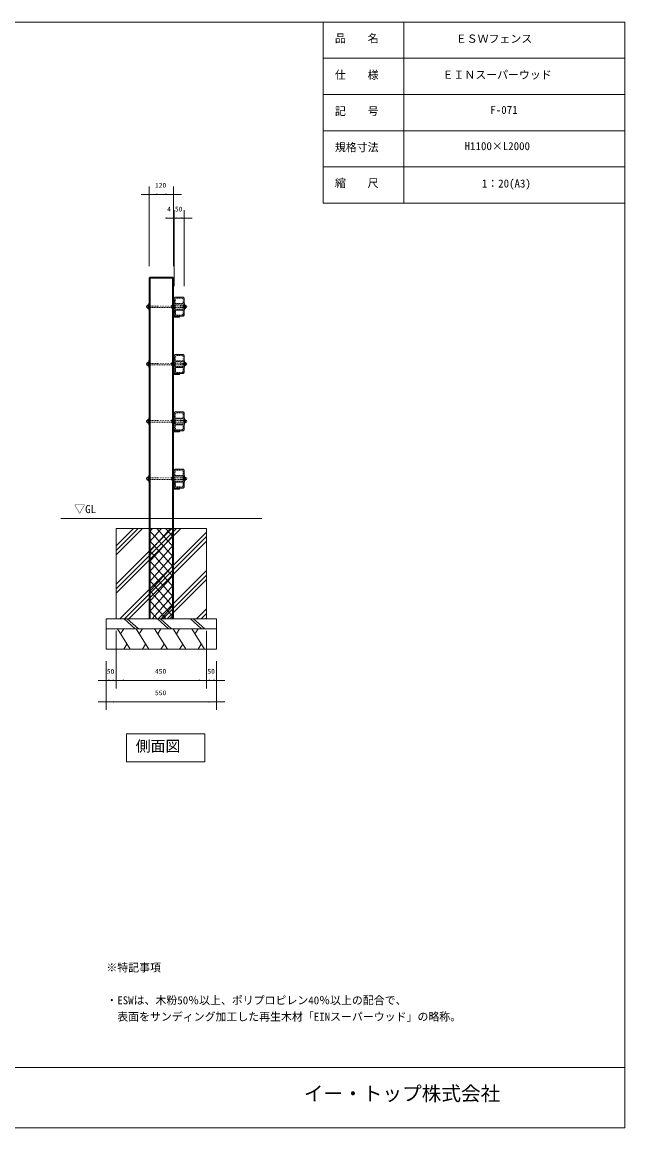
# Model space of a CAD drawing. Units: millimetres, scale not verified. Extents: x -3900 to 3900, y -2750 to 2750.
# Drawn here: x 902 to 3900, y -2750 to 2750 of the extents above; entities that cross this region are included whole.
import ezdxf
from ezdxf.enums import TextEntityAlignment as Align

# ---------------------------------------------------------------- set-up
doc = ezdxf.new("R2010")
doc.units = ezdxf.units.MM
doc.header["$LTSCALE"] = 20
doc.linetypes.add('USER5', pattern=[0.208282, 0.069427, -0.138855])
doc.layers.add('0-1_IMPORTED', color=30, linetype='Continuous', lineweight=18)
doc.styles.add('ＭＳ ゴシック', font='')
doc.styles.get('ＭＳ ゴシック').set_extended_font_data('MS Gothic')

msp = doc.modelspace()

# ---------------------------------------------------------------- linework, layer by layer
at = {"layer": '0-1_IMPORTED'}
for p, q in [((2400, 2750), (2400, 1850)), ((2800, 2750), (2800, 1850)), ((3900, 2570), (2400, 2570)), ((3900, 2390), (2400, 2390)), ((3900, 2210), (2400, 2210)), ((3900, 2030), (2400, 2030)), ((3900, 1850), (2400, 1850)), ((1534.5, 1476.73), (1654.5, 1476.73)), ((1539.5, 1481.73), (1539.5, -218.27)), ((1649.5, 1481.73), (1649.5, -218.27)), ((1528, 1341.38), (1528, 1327.08)), ((1528.71, 1334.23), (1532.29, 1334.23)), ((1647, 1337.97), (1652.5, 1337.97)), ((1647, 1330.49), (1652.5, 1330.49)), ((1658.5, 1324.23), (1654.5, 1328.23)), ((1658.5, 1324.23), (1658.5, 1344.23)), ((1714.29, 1334.23), (1710.71, 1334.23)), ((1715, 1328.22), (1715, 1340.24)), ((1528, 1056.38), (1528, 1042.08)), ((1528.71, 1049.23), (1532.29, 1049.23)), ((1647, 1052.97), (1652.5, 1052.97)), ((1647, 1045.49), (1652.5, 1045.49)), ((1658.5, 1039.23), (1658.5, 1059.23)), ((1714.29, 1049.23), (1710.71, 1049.23)), ((1715, 1043.22), (1715, 1055.24)), ((1658.5, 1039.23), (1654.5, 1043.23)), ((1528, 771.38), (1528, 757.08)), ((1658.5, 754.23), (1658.5, 774.23)), ((1715, 758.22), (1715, 770.24)), ((1528.71, 764.23), (1532.29, 764.23)), ((1647, 767.97), (1652.5, 767.97)), ((1647, 760.49), (1652.5, 760.49)), ((1658.5, 754.23), (1654.5, 758.23)), ((1714.29, 764.23), (1710.71, 764.23)), ((1528, 486.38), (1528, 472.08)), ((1528.71, 479.23), (1532.29, 479.23)), ((1647, 482.97), (1652.5, 482.97)), ((1647, 475.49), (1652.5, 475.49)), ((1658.5, 469.23), (1654.5, 473.23)), ((1658.5, 469.23), (1658.5, 489.23)), ((1714.29, 479.23), (1710.71, 479.23)), ((1715, 473.22), (1715, 485.24)), ((2094.5, 281.73), (1094.5, 281.73)), ((1369.5, 100.23), (1501, 231.73)), ((1369.5, -90.69), (1691.92, 231.73)), ((1369.5, 122.5), (1478.73, 231.73)), ((1369.5, -68.42), (1669.65, 231.73)), ((1369.5, 144.78), (1456.46, 231.73)), ((1369.5, -46.14), (1647.37, 231.73)), ((1534.5, 213.27), (1550.91, 231.73)), ((1534.5, 163.55), (1595.11, 231.73)), ((1534.5, 113.83), (1639.3, 231.73)), ((1654.5, 88.73), (1534.5, 223.73)), ((1654.5, 138.45), (1571.58, 231.73)), ((1654.5, 188.17), (1615.78, 231.73)), ((1388.29, -218.27), (1819.5, 212.94)), ((1410.57, -218.27), (1819.5, 190.67)), ((1432.84, -218.27), (1819.5, 168.39)), ((1534.5, 64.11), (1654.5, 199.11)), ((1654.5, 39.01), (1534.5, 174.01)), ((1534.5, 14.39), (1654.5, 149.39)), ((1654.5, -10.7), (1534.5, 124.3)), ((1534.5, -35.32), (1654.5, 99.68)), ((1654.5, -60.42), (1534.5, 74.58)), ((1534.5, -85.04), (1654.5, 49.96)), ((1654.5, -110.14), (1534.5, 24.86)), ((1534.5, -134.76), (1654.5, 0.24)), ((1579.21, -218.27), (1819.5, 22.02)), ((1654.5, -159.86), (1534.5, -24.86)), ((1534.5, -184.48), (1654.5, -49.48)), ((1601.49, -218.27), (1819.5, -0.25)), ((1623.76, -218.27), (1819.5, -22.53)), ((1654.5, -209.58), (1534.5, -74.58)), ((1548.66, -218.27), (1654.5, -99.2)), ((1618.03, -218.27), (1534.5, -124.3)), ((1592.85, -218.27), (1654.5, -148.92)), ((1409.54, -218.27), (1464.54, -268.27)), ((1425.1, -218.27), (1480.1, -268.27)), ((1573.84, -218.27), (1534.5, -174.01)), ((1574.54, -218.27), (1629.54, -268.27)), ((1590.1, -218.27), (1645.1, -268.27)), ((1637.05, -218.27), (1654.5, -198.63)), ((1739.54, -218.27), (1794.54, -268.27)), ((1755.1, -218.27), (1810.1, -268.27)), ((1770.13, -218.27), (1819.5, -168.9)), ((1792.41, -218.27), (1819.5, -191.17)), ((1814.68, -218.27), (1819.5, -213.45)), ((1439.54, -368.27), (1376.03, -268.27)), ((1391.91, -293.27), (1407.79, -268.27)), ((1531.94, -368.27), (1468.43, -268.27)), ((1484.31, -293.27), (1500.19, -268.27)), ((1624.34, -368.27), (1560.83, -268.27)), ((1576.71, -293.27), (1592.59, -268.27)), ((1716.74, -368.27), (1653.23, -268.27)), ((1669.11, -293.27), (1684.99, -268.27)), ((1809.14, -368.27), (1745.63, -268.27)), ((1761.51, -293.27), (1777.39, -268.27)), ((1423.66, -343.27), (1407.79, -368.27)), ((1516.06, -343.27), (1500.19, -368.27)), ((1608.46, -343.27), (1592.59, -368.27)), ((1700.86, -343.27), (1684.99, -368.27)), ((1793.26, -343.27), (1777.39, -368.27)), ((-3900, -2450), (3900, -2450))]:
    msp.add_line(p, q, dxfattribs=at)
at = {"layer": '0-1_IMPORTED', "color": 1}
for p, q in [((1534.5, 1536.73), (1534.5, 1933)), ((1654.5, 1536.73), (1654.5, 1933)), ((1494.5, 1893), (1534.5, 1893)), ((1534.5, 1893), (1654.5, 1893)), ((1654.5, 1893), (1694.5, 1893)), ((1654.5, 1536.73), (1654.5, 1815)), ((1658.5, 1436.73), (1658.5, 1815)), ((1658.5, 1436.73), (1658.5, 1815)), ((1708.5, 1436.73), (1708.5, 1815)), ((1614.5, 1775), (1654.5, 1775)), ((1618.5, 1775), (1658.5, 1775)), ((1654.5, 1775), (1623.51, 1775)), ((1654.5, 1775), (1658.5, 1775)), ((1658.5, 1775), (1708.5, 1775)), ((1658.5, 1775), (1698.5, 1775)), ((1708.5, 1775), (1748.5, 1775)), ((1369.5, -278.27), (1369.5, -564.27)), ((1369.5, -278.27), (1369.5, -564.27)), ((1819.5, -278.27), (1819.5, -564.27)), ((1819.5, -278.27), (1819.5, -564.27)), ((1319.5, -428.27), (1319.5, -564.27)), ((1319.5, -428.27), (1319.5, -671)), ((1869.5, -428.27), (1869.5, -564.27)), ((1869.5, -428.27), (1869.5, -671)), ((1279.5, -524.27), (1319.5, -524.27)), ((1319.5, -524.27), (1369.5, -524.27)), ((1329.5, -524.27), (1369.5, -524.27)), ((1369.5, -524.27), (1409.5, -524.27)), ((1369.5, -524.27), (1819.5, -524.27)), ((1779.5, -524.27), (1819.5, -524.27)), ((1819.5, -524.27), (1859.5, -524.27)), ((1819.5, -524.27), (1869.5, -524.27)), ((1869.5, -524.27), (1909.5, -524.27)), ((1319.5, -631), (1279.5, -631)), ((1869.5, -631), (1319.5, -631)), ((1909.5, -631), (1869.5, -631))]:
    msp.add_line(p, q, dxfattribs=at)
at = {"layer": '0-1_IMPORTED', "linetype": 'USER5'}
for p, q in [((1690, 1342.23), (1690, 1326.23)), ((1690, 1057.23), (1690, 1041.23)), ((1690, 772.23), (1690, 756.23)), ((1690, 487.23), (1690, 471.23))]:
    msp.add_line(p, q, dxfattribs=at)
at = {"layer": '0-1_IMPORTED'}
for points in [[(-3900, 2750), (3900, 2750), (3900, -2750), (-3900, -2750)], [(1539.5, 1481.73), (1649.5, 1481.73), (1654.5, 1476.58), (1654.5, -218.27), (1534.5, -218.27), (1534.5, 1476.58)], [(1663.5, 1381.73), (1703.5, 1381.73), (1708.5, 1376.73), (1708.5, 1291.73), (1703.5, 1286.73), (1663.5, 1286.73), (1658.5, 1291.73), (1658.5, 1376.73)], [(1528, 1343.23), (1533, 1343.23), (1533, 1325.23), (1528, 1325.23)], [(1533, 1351.73), (1534.5, 1351.73), (1534.5, 1316.73), (1533, 1316.73)], [(1647, 1340.43), (1647.75, 1341.73), (1652.5, 1341.73), (1652.5, 1326.73), (1647.75, 1326.73), (1647, 1328.03)], [(1652.5, 1324.23), (1654.5, 1324.23), (1654.5, 1344.23), (1652.5, 1344.23)], [(1654.5, 1362.73), (1654.5, 1282.73), (1684.5, 1282.73), (1684.5, 1286.73), (1658.5, 1286.73), (1658.5, 1362.73)], [(1708.5, 1350.23), (1710, 1350.23), (1710, 1318.23), (1708.5, 1318.23)], [(1710, 1342.23), (1715, 1342.23), (1715, 1326.23), (1710, 1326.23)], [(1528, 1058.23), (1533, 1058.23), (1533, 1040.23), (1528, 1040.23)], [(1533, 1066.73), (1534.5, 1066.73), (1534.5, 1031.73), (1533, 1031.73)], [(1647, 1055.43), (1647.75, 1056.73), (1652.5, 1056.73), (1652.5, 1041.73), (1647.75, 1041.73), (1647, 1043.03)], [(1652.5, 1039.23), (1654.5, 1039.23), (1654.5, 1059.23), (1652.5, 1059.23)], [(1654.5, 1077.73), (1654.5, 997.73), (1684.5, 997.73), (1684.5, 1001.73), (1658.5, 1001.73), (1658.5, 1077.73)], [(1663.5, 1096.73), (1703.5, 1096.73), (1708.5, 1091.73), (1708.5, 1006.73), (1703.5, 1001.73), (1663.5, 1001.73), (1658.5, 1006.73), (1658.5, 1091.73)], [(1708.5, 1065.23), (1710, 1065.23), (1710, 1033.23), (1708.5, 1033.23)], [(1710, 1057.23), (1715, 1057.23), (1715, 1041.23), (1710, 1041.23)], [(1528, 773.23), (1533, 773.23), (1533, 755.23), (1528, 755.23)], [(1533, 781.73), (1534.5, 781.73), (1534.5, 746.73), (1533, 746.73)], [(1647, 770.43), (1647.75, 771.73), (1652.5, 771.73), (1652.5, 756.73), (1647.75, 756.73), (1647, 758.03)], [(1652.5, 754.23), (1654.5, 754.23), (1654.5, 774.23), (1652.5, 774.23)], [(1654.5, 792.73), (1654.5, 712.73), (1684.5, 712.73), (1684.5, 716.73), (1658.5, 716.73), (1658.5, 792.73)], [(1663.5, 811.73), (1703.5, 811.73), (1708.5, 806.73), (1708.5, 721.73), (1703.5, 716.73), (1663.5, 716.73), (1658.5, 721.73), (1658.5, 806.73)], [(1708.5, 780.23), (1710, 780.23), (1710, 748.23), (1708.5, 748.23)], [(1710, 772.23), (1715, 772.23), (1715, 756.23), (1710, 756.23)], [(1533, 496.73), (1534.5, 496.73), (1534.5, 461.73), (1533, 461.73)], [(1654.5, 507.73), (1654.5, 427.73), (1684.5, 427.73), (1684.5, 431.73), (1658.5, 431.73), (1658.5, 507.73)], [(1663.5, 526.73), (1703.5, 526.73), (1708.5, 521.73), (1708.5, 436.73), (1703.5, 431.73), (1663.5, 431.73), (1658.5, 436.73), (1658.5, 521.73)], [(1708.5, 495.23), (1710, 495.23), (1710, 463.23), (1708.5, 463.23)], [(1528, 488.23), (1533, 488.23), (1533, 470.23), (1528, 470.23)], [(1647, 485.43), (1647.75, 486.73), (1652.5, 486.73), (1652.5, 471.73), (1647.75, 471.73), (1647, 473.03)], [(1652.5, 469.23), (1654.5, 469.23), (1654.5, 489.23), (1652.5, 489.23)], [(1710, 487.23), (1715, 487.23), (1715, 471.23), (1710, 471.23)], [(1369.5, 231.73), (1819.5, 231.73), (1819.5, -218.27), (1369.5, -218.27)], [(1319.5, -218.27), (1869.5, -218.27), (1869.5, -268.27), (1319.5, -268.27)], [(1319.5, -268.27), (1869.5, -268.27), (1869.5, -368.27), (1319.5, -368.27)], [(1421.86, -789.27), (1810, -789.27), (1810, -929.27), (1421.86, -929.27)]]:
    msp.add_lwpolyline(points, close=True, dxfattribs=at)
at = {"layer": '0-1_IMPORTED', "linetype": 'USER5'}
for points in [[(1703.5, 1371.73), (1703.5, 1350.73), (1663.5, 1350.73), (1663.5, 1371.73), (1668.5, 1376.73), (1698.5, 1376.73)], [(1534.5, 1337.69), (1653.85, 1337.69), (1653.85, 1330.77), (1534.5, 1330.77)], [(1653.85, 1338.23), (1658.5, 1342.88), (1658.5, 1325.58), (1653.85, 1330.23)], [(1654.5, 1338.23), (1708.5, 1338.23), (1708.5, 1330.23), (1654.5, 1330.23)], [(1703.5, 1346.73), (1703.5, 1321.73), (1663.5, 1321.73), (1663.5, 1346.73)], [(1703, 1338.23), (1689.5, 1338.23), (1689.5, 1330.23), (1703, 1330.23)], [(1703.5, 1296.73), (1703.5, 1317.73), (1663.5, 1317.73), (1663.5, 1296.73), (1668.5, 1291.73), (1698.5, 1291.73)], [(1702.5, 1297.15), (1702.5, 1316.73), (1664.5, 1316.73), (1664.5, 1297.15), (1668.91, 1292.73), (1698.09, 1292.73)], [(1534.5, 1052.69), (1653.85, 1052.69), (1653.85, 1045.77), (1534.5, 1045.77)], [(1653.85, 1053.23), (1658.5, 1057.88), (1658.5, 1040.58), (1653.85, 1045.23)], [(1654.5, 1053.23), (1708.5, 1053.23), (1708.5, 1045.23), (1654.5, 1045.23)], [(1703.5, 1086.73), (1703.5, 1065.73), (1663.5, 1065.73), (1663.5, 1086.73), (1668.5, 1091.73), (1698.5, 1091.73)], [(1703.5, 1061.73), (1703.5, 1036.73), (1663.5, 1036.73), (1663.5, 1061.73)], [(1703, 1053.23), (1689.5, 1053.23), (1689.5, 1045.23), (1703, 1045.23)], [(1703.5, 1011.73), (1703.5, 1032.73), (1663.5, 1032.73), (1663.5, 1011.73), (1668.5, 1006.73), (1698.5, 1006.73)], [(1702.5, 1012.15), (1702.5, 1031.73), (1664.5, 1031.73), (1664.5, 1012.15), (1668.91, 1007.73), (1698.09, 1007.73)], [(1653.85, 768.23), (1658.5, 772.88), (1658.5, 755.58), (1653.85, 760.23)], [(1703.5, 801.73), (1703.5, 780.73), (1663.5, 780.73), (1663.5, 801.73), (1668.5, 806.73), (1698.5, 806.73)], [(1703.5, 776.73), (1703.5, 751.73), (1663.5, 751.73), (1663.5, 776.73)], [(1534.5, 767.69), (1653.85, 767.69), (1653.85, 760.77), (1534.5, 760.77)], [(1654.5, 768.23), (1708.5, 768.23), (1708.5, 760.23), (1654.5, 760.23)], [(1703.5, 726.73), (1703.5, 747.73), (1663.5, 747.73), (1663.5, 726.73), (1668.5, 721.73), (1698.5, 721.73)], [(1702.5, 727.15), (1702.5, 746.73), (1664.5, 746.73), (1664.5, 727.15), (1668.91, 722.73), (1698.09, 722.73)], [(1703, 768.23), (1689.5, 768.23), (1689.5, 760.23), (1703, 760.23)], [(1703.5, 516.73), (1703.5, 495.73), (1663.5, 495.73), (1663.5, 516.73), (1668.5, 521.73), (1698.5, 521.73)], [(1534.5, 482.69), (1653.85, 482.69), (1653.85, 475.77), (1534.5, 475.77)], [(1653.85, 483.23), (1658.5, 487.88), (1658.5, 470.58), (1653.85, 475.23)], [(1654.5, 483.23), (1708.5, 483.23), (1708.5, 475.23), (1654.5, 475.23)], [(1703.5, 491.73), (1703.5, 466.73), (1663.5, 466.73), (1663.5, 491.73)], [(1703.5, 441.73), (1703.5, 462.73), (1663.5, 462.73), (1663.5, 441.73), (1668.5, 436.73), (1698.5, 436.73)], [(1702.5, 442.15), (1702.5, 461.73), (1664.5, 461.73), (1664.5, 442.15), (1668.91, 437.73), (1698.09, 437.73)], [(1703, 483.23), (1689.5, 483.23), (1689.5, 475.23), (1703, 475.23)]]:
    msp.add_lwpolyline(points, close=True, dxfattribs=at)
at = {"layer": '0-1_IMPORTED'}
for points in [[(1658.5, 1344.23), (1654.5, 1340.23), (1654.5, 1328.23)], [(1658.5, 1059.23), (1654.5, 1055.23), (1654.5, 1043.23)], [(1658.5, 774.23), (1654.5, 770.23), (1654.5, 758.23)], [(1658.5, 489.23), (1654.5, 485.23), (1654.5, 473.23)]]:
    msp.add_lwpolyline(points, dxfattribs=at)
for centre, radius, start, end in [((1528, 1334.23), 7.15, 90, 180), ((1528, 1334.23), 7.15, 180, 270), ((1715, 1334.23), 6.01, 0, 90), ((1715, 1334.23), 6.01, 270, 360), ((1528, 1049.23), 7.15, 90, 180), ((1528, 1049.23), 7.15, 180, 270), ((1715, 1049.23), 6.01, 0, 90), ((1715, 1049.23), 6.01, 270, 360), ((1528, 764.23), 7.15, 90, 180), ((1715, 764.23), 6.01, 0, 90), ((1528, 764.23), 7.15, 180, 270), ((1715, 764.23), 6.01, 270, 360), ((1528, 479.23), 7.15, 90, 180), ((1528, 479.23), 7.15, 180, 270), ((1715, 479.23), 6.01, 0, 90), ((1715, 479.23), 6.01, 270, 360)]:
    msp.add_arc(centre, radius, start, end, dxfattribs=at)
at = {"layer": '0-1_IMPORTED', "color": 1}
for points in [[(1534.5, 1893), (1574.5, 1896.5), (1574.5, 1889.5)], [(1654.5, 1893), (1614.5, 1889.5), (1614.5, 1896.5)], [(1658.5, 1775), (1618.5, 1771.5), (1618.5, 1778.5)], [(1654.5, 1775), (1694.5, 1778.5), (1694.5, 1771.5)], [(1658.5, 1775), (1698.5, 1778.5), (1698.5, 1771.5)], [(1708.5, 1775), (1668.5, 1771.5), (1668.5, 1778.5)], [(1319.5, -524.27), (1359.5, -520.77), (1359.5, -527.77)], [(1369.5, -524.27), (1329.5, -527.77), (1329.5, -520.77)], [(1369.5, -524.27), (1409.5, -520.77), (1409.5, -527.77)], [(1819.5, -524.27), (1779.5, -527.77), (1779.5, -520.77)], [(1819.5, -524.27), (1859.5, -520.77), (1859.5, -527.77)], [(1869.5, -524.27), (1829.5, -527.77), (1829.5, -520.77)], [(1319.5, -631), (1359.5, -627.5), (1359.5, -634.5)], [(1869.5, -631), (1829.5, -634.5), (1829.5, -627.5)]]:
    msp.add_solid(points, dxfattribs=at)

# ---------------------------------------------------------------- texts
at = {"layer": '0-1_IMPORTED', "color": 7, "style": 'ＭＳ ゴシック'}
for s, height, p in [('品\u3000\u3000名', 39.81, (2457.74, 2637.38)), ('ＥＳＷフェンス', 39.81, (3058.99, 2635.44)), ('仕\u3000\u3000様', 39.81, (2457.74, 2455.44)), ('ＥＩＮスーパーウッド', 39.81, (2992.9, 2456.04)), ('記\u3000\u3000号', 39.81, (2457.74, 2275.44)), ('F-071', 39.81, (3230.9, 2281.35)), ('規格寸法', 39.81, (2457.74, 2095.44)), ('H1100×L2000', 39.81, (3103.07, 2101.35)), ('120', 23.88, (1562.75, 1918.93)), ('縮\u3000\u3000尺', 39.81, (2457.74, 1917.38)), ('1：20(A3)', 39.81, (3188.47, 1915.44)), ('4', 23.88, (1623.51, 1800.93)), ('50', 23.88, (1662.33, 1800.93)), ('▽GL', 40.52, (1160.28, 295.57)), ('50', 23.88, (1323.33, -498.34)), ('450', 23.88, (1562.75, -498.34)), ('50', 23.88, (1823.33, -498.34)), ('550', 23.88, (1562.75, -605.07)), ('側面図', 54.26, (1466.94, -894.67)), ('※特記事項', 39.81, (1321.03, -1984.52)), ('・ESWは、木粉50％以上、ポリプロピレン40％以上の配合で、', 39.81, (1321.03, -2147.41)), ('  表面をサンディング加工した再生木材「EINスーパーウッド」の略称。', 39.81, (1321.03, -2228.85)), ('イー・トップ株式会社', 71.65, (2303.11, -2636.38))]:
    msp.add_text(s, height=height, dxfattribs=at).set_placement(p, align=Align.BOTTOM_LEFT)

doc.saveas('drawing.dxf')
